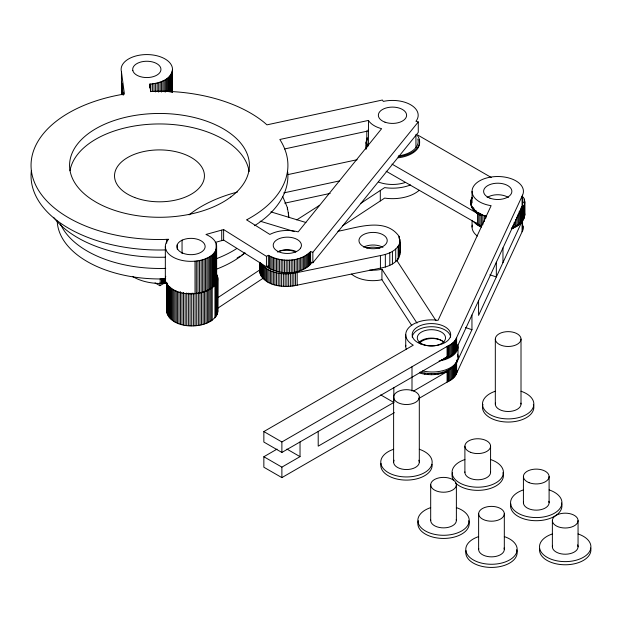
<?xml version="1.0" encoding="UTF-8"?>
<svg xmlns="http://www.w3.org/2000/svg" width="622" height="622" viewBox="0 0 622 622"><rect width="100%" height="100%" fill="white"/><g stroke="black" fill="none" stroke-linecap="round" stroke-linejoin="round"><path stroke-width="0.93" d="M337.863 231.298C356.282 227.979 385.096 216.79 399.06 236.344C400.428 243.505 401.563 252.159 398.15 258.931C393.951 264.482 387.032 266.939 380.423 268.144L297.184 285.164C284.223 288.211 261.714 286.439 259.599 270.041L217.412 297.946M399.884 254.989L399.985 239.353M165.763 276.3A25.689 14.827 0 0 0 194.663 293.708C203.938 293.211 219.076 287.722 216.153 275.966L216.153 243.459C214.435 239.035 210.182 236.22 205.968 234.471L223.632 229.565L266.441 256.35L266.441 266.83L268.37 265.804M456.89 348.157L457.108 346.221C456.634 354.19 448.089 358.272 441.27 359.936M520.793 208.386L522.076 206.597L471.95 315.02L471.95 329.699L456.618 362.75L456.999 359.858M481.374 215.577C474.143 213.121 467.705 204.646 472.246 197.166L472.246 198.216M523.335 197.174C526.593 202.142 523.786 208.634 519.191 211.659L519.113 224.752L512.038 228.842L512.038 227.8L515.926 225.949L515.926 226.999M511.284 228.243C517.372 226.221 524.494 221.922 524.766 214.761L524.766 202.173M166.914 283.002L166.914 308.815C166.222 331.013 212.537 331.091 217.716 312.283L217.786 277.84L216.052 273.136M217.716 312.283L217.786 277.84M149.762 87.943L149.762 84.126C158.75 83.472 171.703 79.795 172.496 69.081A25.689 14.827 0 0 0 144.576 54.627A25.689 14.827 0 0 0 121.43 71.662L121.461 94.692M121.43 71.662L124.423 94.07L122.604 94.342A128.435 74.15 0 0 0 32.694 177.208A128.435 74.15 0 0 0 163.252 239.493L168.624 239.252A25.689 14.827 0 0 0 166.595 241.911L166.128 242.844A25.689 14.827 0 0 0 166.284 250.526L166.789 251.451A25.689 14.827 0 0 0 194.663 261.201C203.938 260.704 219.076 255.214 216.153 243.459M366.024 149.389L366.024 142.718L366.941 138.69M217.716 279.776C216.394 286.61 209.217 290.194 203.083 291.897L203.083 324.404M261.116 276.051L261.116 263.471C269.264 274.185 284.954 275.251 297.184 272.576L380.423 255.564C388.089 254.141 397.551 250.752 399.884 242.401M281.883 452.451L281.883 441.97L447.07 346.454C451.059 344.635 455.071 341.875 456.618 337.575L522.558 195.176A25.689 14.827 0 0 0 504.372 177.021A25.689 14.827 0 0 0 472.93 187.525A25.689 14.827 0 0 0 491.116 205.68L438.051 320.369A25.689 14.827 0 0 0 409.167 327.289A25.689 14.827 0 0 0 413.272 345.187L263.852 431.567L263.852 442.048L281.883 452.451L447.07 356.942L445.71 357.51L445.71 358.56M413.669 391.005L447.078 371.629C438.596 375.19 428.923 375.548 420.075 373.177L420.075 372.127C432.306 375.128 450.141 374.397 456.618 361.701L456.618 373.239C455.071 377.538 451.059 380.291 447.078 382.11L418.684 398.585M456.618 373.239L522.076 231.765L522.076 221.276L478.575 315.37L478.575 300.69M456.618 348.071L471.95 315.02M521.485 207.499L521.485 208.549L522.566 206.714A25.689 14.827 0 0 0 522.939 205.765M522.076 231.765L522.566 230.832A25.689 14.827 0 0 0 523.374 226.027M522.076 221.276L519.113 224.752M310.596 262.064L312.85 262.787L312.85 252.299L418.264 121.928L415.939 121.306A25.689 14.827 0 0 0 411.134 105.056A25.689 14.827 0 0 0 383.3 101.409L382.406 100.018L266.955 124.851L264.125 122.386A128.435 74.15 0 0 0 155.702 91.255L150.641 91.496L149.762 84.126M312.85 262.787L418.264 132.416L418.264 121.928M266.441 256.35L268.37 255.315C281.191 262.43 299.812 262.352 310.596 251.576L312.85 252.299M266.27 266.387A25.689 14.827 0 0 0 268.37 267.903C281.191 275.017 299.812 274.94 310.596 264.163A25.689 14.827 0 0 0 311.816 262.352M518.134 224.488L517.069 225.242L517.069 226.291M360.853 203.27L384.645 187.611A31.854 18.388 0 0 0 410.528 184.944M263.448 278.042L217.412 308.434L217.809 311.319M342.598 225.802L384.645 198.099A31.854 18.388 0 0 0 419.197 190.285M237.06 258.107L240.255 256.054M241.857 255.036L245.052 252.983M296.733 219.908L319.638 205.26M155.034 282.886L159.924 285.7L163.99 283.352M394.371 412.643L281.883 477.618L263.852 467.231L263.852 456.742L277.054 449.107M263.852 456.742L281.883 467.13L300.029 456.649L300.029 441.97M393.835 387.786L393.835 402.465L318.207 446.153L318.2 431.474M215.243 242.44L223.632 240.053L266.441 266.83M417.012 323.145L381.931 269.225L381.193 269.388A25.689 14.827 0 0 1 369.585 270.057M411.78 325.586L381.931 279.713L381.193 279.877A25.689 14.827 0 0 1 351.562 274.1M368.418 120.427L279.83 139.483A128.435 74.15 0 0 1 287.255 172.885L286.128 177.698A128.435 74.15 0 0 1 246.965 219.659L246.592 219.854L269.862 234.432C278.516 230.016 288.857 229.495 298.187 231.866L381.62 128.692L380.501 128.373A25.689 14.827 0 0 1 368.488 120.559L368.418 145.719M284.542 148.961L368.418 130.915L367.944 130.122M287.846 174.619L357.16 159.706M283.772 192.898L339.651 180.885M284.72 203.184L330.181 193.403M132.875 276.635A38.533 22.244 0 0 0 159.045 283.461L166.89 283.189M165.849 249.888L163.252 249.982A128.435 74.15 0 0 1 31.349 170.762M270.865 211.869L305.931 222.497M260.089 221.16L294.447 231.578M470.815 203.223L470.815 202.173C471.188 209.941 479.243 214.256 485.868 216.145L485.868 218.081M489.895 274.807L496.333 276.945L496.333 262.266M465.505 327.553L471.95 329.699M481.374 226.066L386.114 171.205M473.606 221.65A26.971 15.573 0 0 0 477.517 225.024L481.374 227.116L481.374 214.528M417.463 134.873L491.256 177.48M391.984 164.107L477.517 213.494M380.695 394.884L393.835 402.465M263.852 431.567L281.883 441.97M286.921 449.084L300.029 456.649M435.952 320.625L396.906 260.61L397.233 260.097A25.689 14.827 0 0 0 398.103 258.223M282.715 196.575L287.372 207.569L288.958 217.218M123.187 95.259L121.461 82.244L122.153 84.04L122.153 94.575M366.024 142.718L367.151 146.979M399.526 250.433L399.985 251.933M216.153 253.939L216.627 255.86M524.711 213.743L524.766 214.761M578.056 520.583A12.844 7.417 0 0 1 558.789 527.005A12.844 7.417 0 0 1 558.789 514.161A12.844 7.417 0 0 1 578.056 520.583L578.056 546.8M552.367 520.583L552.367 546.8M549.102 476.522L549.102 502.739M524.711 201.155L524.711 215.78M524.533 204.21L524.533 216.79M524.245 199.141L524.245 201.077M524.245 205.213L524.245 217.801M523.848 206.209L523.848 218.788M523.413 476.522L523.413 502.739M523.335 207.18L523.335 219.768M522.713 208.137L522.713 220.717M522.558 195.176L522.566 206.714M522.566 220.258L522.566 230.832M522.076 196.109L522.076 207.639M521.982 209.062L521.982 221.65M521.15 209.964L521.15 222.544M521.011 339.06A12.844 7.417 0 0 1 501.744 345.482A12.844 7.417 0 0 1 501.744 332.638A12.844 7.417 0 0 1 521.011 339.06L521.011 404.075M520.217 210.827L520.217 223.415M520 222.878L520 223.928M518.072 214.38L518.134 225.537M516.866 217.062L516.866 225.77M515.576 219.69L515.576 226.47M514.697 226.61L514.697 227.66M514.215 222.272L514.215 227.116M513.399 227.232L513.399 228.282M512.777 225.77L512.777 227.706M504.318 513.788A12.844 7.417 0 0 1 485.051 520.21A12.844 7.417 0 0 1 485.051 507.373A12.844 7.417 0 0 1 504.318 513.788L504.318 549.444M502.965 247.937L502.965 262.616M495.322 339.06L495.322 404.075M490.579 446.161L490.579 472.378M484.313 215.663L484.313 221.471M482.812 215.126L482.812 224.806M480.005 213.89L480.052 226.447M478.722 213.19L478.753 225.755M478.629 513.788L478.629 549.444M477.517 212.444L477.517 225.024M476.39 211.659L476.39 212.708M475.363 210.827L475.363 211.877M474.43 209.964L474.43 211.013M473.599 209.062L473.599 210.112M472.868 208.137L472.868 209.186M472.246 207.18L472.246 208.23M472.059 191.366L472.059 202.904M472.059 220.289L472.059 227.022M471.733 198.146L471.336 200.183L471.336 199.141M471.733 206.209L471.733 207.258M471.336 205.213L471.336 206.263M471.048 200.144L470.877 202.204L470.877 201.155M471.048 204.21L471.048 205.26M470.877 203.192L470.877 204.241M464.898 446.161L464.898 472.378M458.01 346.617L458.01 357.106M457.053 346.143L457.053 347.193M456.89 360.744L456.89 361.794M456.89 370.37L456.89 372.275M456.618 337.575L456.618 349.121M456.377 484.802A12.844 7.417 0 0 1 437.111 491.224A12.844 7.417 0 0 1 437.111 478.38A12.844 7.417 0 0 1 456.377 484.802L456.377 520.451M456.237 338.523L456.237 350.062M456.237 362.649L456.237 374.18M455.747 339.449L455.755 350.995M455.755 363.575L455.755 375.113M455.156 340.358L455.164 351.897M455.164 364.484L455.164 376.022M454.464 341.245L454.464 352.783M454.472 365.371L454.472 376.901M453.679 342.1L453.679 353.638M453.679 366.226L453.679 377.756M452.793 342.924L452.793 354.462M452.793 367.05L452.793 378.588M451.813 343.717L451.813 355.255M451.813 367.835L451.813 379.373M450.748 344.464L450.748 356.002M450.748 368.589L450.748 380.128M449.597 345.171L449.597 356.717M449.597 369.297L449.597 380.835M448.54 345.692L448.54 357.23M448.54 369.818L448.54 381.348M448.369 345.84L448.369 357.378M448.376 369.966L448.376 381.496M447.894 346.065L447.894 357.603M447.894 370.191L447.894 381.721M447.07 346.454L447.07 357.992M447.078 370.58L447.078 382.11M445.71 371.147L445.71 372.189M444.279 358.023L444.279 359.073M442.802 372.119L442.802 373.161M438.09 373.146L438.09 374.187M434.794 373.519L434.794 374.568M431.443 373.651L431.443 374.701M430.688 484.802L430.688 520.451M428.091 373.527L428.091 374.576M424.795 373.146L424.795 374.195M419.306 397.108A12.844 7.417 0 0 1 400.039 403.53A12.844 7.417 0 0 1 400.039 390.686A12.844 7.417 0 0 1 419.306 397.108L419.306 462.123M415.939 134.562L415.939 147.523M411.997 366.801L411.997 391.051M405.731 334.706L405.738 346.244M399.06 236.344L399.06 238.28M398.749 245.387L398.749 257.967M398.15 246.343L398.15 258.931M395.716 249.057L395.716 261.637M393.617 397.108L393.617 462.123M392.42 251.443L392.42 264.023M389.8 252.804L389.8 265.384M385.345 254.452L385.345 267.032M381.931 269.225L381.931 279.713M380.423 255.564L380.423 268.144M380.306 190.433L380.306 200.914M366.801 130.892L366.801 141.07M366.537 139.678L366.537 142.539M366.249 144.747L366.249 148.565M310.596 251.576L310.596 264.163M309.834 252.446L309.834 265.026M308.978 253.278L308.978 265.866M308.03 254.079L308.03 266.667M306.988 254.841L306.988 267.429M305.868 255.564L305.868 268.152M304.663 256.241L304.663 268.828M303.388 256.878L303.388 269.458M302.043 257.454L302.043 270.041M300.636 257.99L300.636 270.57M299.166 258.464L299.166 271.044M297.65 258.884L297.65 271.464M297.184 272.576L297.184 285.164M296.095 259.242L296.095 271.83M295.543 272.957L295.543 285.537M294.494 259.545L294.494 272.125M293.856 273.26L293.856 285.848M292.869 259.786L292.869 272.366M292.146 273.501L292.146 286.089M291.213 259.965L291.213 272.545M290.404 273.68L290.404 286.268M289.549 260.082L289.549 272.661M288.655 273.797L288.655 286.377M288.437 212.382L288.437 217.148M287.869 260.128L287.869 272.716M287.372 207.569L287.372 209.474M286.89 273.843L286.89 286.423M286.19 260.12L286.19 272.7M285.125 273.82L285.125 286.408M284.511 260.043L284.511 272.63M283.368 273.734L283.368 286.322M282.847 259.91L282.847 272.49M281.883 467.13L281.883 477.618M281.618 273.587L281.618 286.167M281.206 259.708L281.206 272.288M279.9 273.361L279.9 285.949M279.581 259.444L279.581 272.032M278.205 273.081L278.205 285.669M277.995 259.125L277.995 271.705M276.541 272.739L276.541 285.319M276.456 258.744L276.456 271.324M274.955 258.301L274.955 270.889M274.924 272.327L274.924 284.915M273.509 257.811L273.509 270.391M273.361 271.861L273.361 284.441M272.117 257.259L272.117 269.847M271.845 271.332L271.845 283.92M270.795 256.661L270.795 269.248M270.399 270.749L270.399 283.337M269.551 256.015L269.551 268.595M269.023 270.111L269.023 282.699M268.37 255.315L268.37 267.903M267.717 269.427L267.717 282.007M266.496 268.688L266.496 281.276M265.353 267.911L265.353 280.499M264.311 267.095L264.311 279.675M263.355 266.232L263.355 278.819M262.507 265.345L262.507 277.925M261.753 264.42L261.753 277M260.579 262.5L260.579 275.079M260.151 262.476L260.151 274.092M259.84 262.445L259.84 273.089M259.646 262.398L259.646 272.078M259.599 262.297L259.568 271.06M223.632 229.565L223.632 240.053M221.727 230.194L221.727 240.683M217.653 276.876L217.653 309.391M217.412 275.919L217.521 313.247M217.218 281.688L217.218 314.196M217.062 274.978L217.062 276.891M216.806 282.621L216.806 315.129M216.627 245.379L216.666 279.822M216.518 248.279L216.518 280.794M216.44 244.407L216.44 276.922M216.269 249.243L216.269 281.75M216.285 283.546L216.285 316.054M215.904 250.192L215.904 282.699M215.671 284.441L215.671 316.948M215.437 251.125L215.437 283.632M214.948 285.311L214.948 317.826M214.862 252.034L214.862 284.542M214.186 252.921L214.186 285.428M213.408 253.784L213.408 286.291M212.537 254.616L212.537 287.123M212.211 287.745L212.211 320.252M211.573 255.409L211.573 287.916M211.13 288.476L211.13 320.991M210.524 256.163L210.524 288.67M209.956 289.176L209.956 321.683M209.389 256.878L209.389 289.393M208.712 289.821L208.712 322.328M208.176 257.555L208.176 290.062M207.398 290.42L207.398 322.927M206.893 258.177L206.893 290.684M206.022 290.964L206.022 323.471M205.532 258.752L205.532 291.259M204.576 291.461L204.576 323.969M204.117 259.273L204.117 291.78M202.648 259.739L202.648 292.247M201.551 292.278L201.551 324.793M201.124 260.151L201.124 292.659M199.973 325.112L199.973 292.604L198.356 292.869L198.356 325.376M199.553 260.501L199.553 293.016M197.951 260.797L197.951 293.304M196.715 293.071L196.715 325.578M196.319 261.03L196.319 293.537M195.013 261.162L195.059 325.718M193.395 325.788L193.395 293.281L191.716 293.296L191.716 325.804M190.044 293.242L190.044 325.757M188.38 293.133L188.38 325.64M186.732 292.954L186.732 325.462M185.115 293.677L185.115 325.228M183.521 292.418L183.521 324.925M182.052 240.216L182.052 253.605M181.966 293.016L181.966 324.567M180.45 291.648L180.45 324.155M178.988 292.13L178.988 323.681M177.581 291.601L177.581 323.152M177.293 244.578L177.293 249.36M176.244 291.026L176.244 322.577M174.969 290.396L174.969 321.947M173.771 289.72L173.771 321.271M172.652 289.005L172.652 320.555M172.488 69.47L172.481 92.04M172.348 71.017L172.348 92.056M172.115 71.981L172.115 92.056M171.765 72.929L171.765 92.056M171.61 288.243L171.61 319.794M171.314 73.862L171.314 92.033M170.755 74.78L170.755 91.994M170.661 287.45L170.661 319M170.094 75.674L170.094 91.924M169.806 286.618L169.806 318.169M169.34 76.537L169.34 91.838M169.044 286.711L169.044 317.306M168.484 77.369L168.484 91.714M168.383 285.825L168.383 316.419M167.823 284.907L167.823 315.51M167.536 78.178L167.536 91.558M167.372 283.982L167.372 314.577M167.023 283.99L167.023 313.628M166.782 283.033L166.782 312.672M166.712 239.369L166.712 243.179M166.712 283.002L166.649 311.708M166.494 78.94L166.494 91.364M165.491 278.524L165.491 283.29M165.374 79.663L165.374 92.087M165.335 246.693L165.335 279.2M164.395 278.609L164.395 283.375M164.169 80.339L164.169 91.815M164.239 278.617L164.239 283.383M164.084 278.625L164.084 283.391M162.98 278.664L162.98 283.43M162.894 80.969L162.894 91.488M161.875 278.703L161.875 283.469M161.72 278.703L161.72 283.469M161.549 81.552L161.549 92.072M161.565 278.703L161.565 283.476M160.142 82.081L160.142 91.644M160.196 278.695L160.196 283.469M159.924 282.886L159.924 285.7M158.68 82.563L158.68 92.118M157.164 82.983L157.164 91.582M155.601 83.34L155.601 91.947M154.007 83.643L154.007 91.294M152.374 83.884L152.374 91.535M150.726 84.063L150.726 91.714M123.304 92.569L123.304 94.482M122.682 87.834L122.682 94.536M121.741 83.099L121.741 94.591M236.57 248.652A102.747 59.323 0 0 1 216.254 258.76M165.74 268.377A102.747 59.323 0 0 1 60.443 223.998M244.85 253.022A102.747 59.323 0 0 1 216.254 269.248M165.74 278.858A102.747 59.323 0 0 1 57.201 221.059M405.49 182.401A25.432 14.679 0 0 1 378.635 182.098M69.991 170.77A89.918 51.914 0 0 1 123.716 128.233A89.918 51.914 0 0 1 214.217 134.679L218.765 136.832A89.918 51.914 0 0 1 249.095 171.618M189.057 214.87A121.158 69.952 0 0 1 237.402 192.05M287.745 172.069A128.435 74.15 0 0 1 254.553 225.708M417.805 138.978A25.689 14.827 0 0 1 398.453 155.897M367.944 145.859A25.689 14.827 0 0 1 367.112 139.141M165.522 257.189A115.591 66.733 0 0 1 53.57 217.28M277.7 251.918A14.127 8.156 0 0 1 296.321 251.599M366.599 248.054A14.127 8.156 0 0 1 378.246 247.805L379.093 248.022A14.127 8.156 0 0 1 379.91 248.271M419.625 343.103A14.127 8.156 0 0 1 442.273 340.887M442.903 341.276A14.127 8.156 0 0 1 444.038 342.123M457.497 354.213A25.689 14.827 0 0 1 448.711 368.589A25.689 14.827 0 0 1 422.602 370.891M457.776 344.681A25.689 14.827 0 0 1 439.085 360.985M418.863 460.202A12.844 7.417 0 0 1 406.461 469.54A12.844 7.417 0 0 1 394.053 460.202M432.088 464.3A25.689 14.827 0 0 1 405.622 480.091A25.689 14.827 0 0 1 380.991 463.336M419.306 449.278A25.689 14.827 0 0 1 426.14 471.655A25.689 14.827 0 0 1 386.783 471.655A25.689 14.827 0 0 1 393.617 449.278M516.664 549.7A25.689 14.827 0 0 1 492.313 567.412A25.689 14.827 0 0 1 466.002 550.657M504.318 536.599A25.689 14.827 0 0 1 511.152 558.976A25.689 14.827 0 0 1 471.795 558.976A25.689 14.827 0 0 1 478.629 536.599M504.069 547.998A12.844 7.417 0 0 1 491.893 556.853A12.844 7.417 0 0 1 478.738 548.48M520.902 403.11A12.844 7.417 0 0 1 508.166 411.492A12.844 7.417 0 0 1 495.431 403.11M533.357 404.331A25.689 14.827 0 0 1 508.166 422.05A25.689 14.827 0 0 1 482.967 404.331M521.011 391.238A25.689 14.827 0 0 1 527.845 413.607A25.689 14.827 0 0 1 488.488 413.607A25.689 14.827 0 0 1 495.322 391.238M468.724 520.707A25.689 14.827 0 0 1 443.533 538.434A25.689 14.827 0 0 1 418.342 520.707M456.377 507.614A25.689 14.827 0 0 1 463.211 529.991A25.689 14.827 0 0 1 423.854 529.991A25.689 14.827 0 0 1 430.688 507.614M456.268 519.487A12.844 7.417 0 0 1 443.952 527.868A12.844 7.417 0 0 1 430.719 519.969M277.793 251.863A14.127 8.156 0 0 1 295.714 252.073M363.645 247.097A14.127 8.156 0 0 1 382.958 247.315M577.62 544.88A12.844 7.417 0 0 1 565.631 554.21A12.844 7.417 0 0 1 552.616 545.354M590.682 548.005A25.689 14.827 0 0 1 566.051 564.768A25.689 14.827 0 0 1 539.585 548.977M578.056 533.956A25.689 14.827 0 0 1 584.89 556.332A25.689 14.827 0 0 1 545.533 556.332A25.689 14.827 0 0 1 552.367 533.956M548.853 501.293A12.844 7.417 0 0 1 536.677 510.149A12.844 7.417 0 0 1 523.522 501.775M561.448 502.996A25.689 14.827 0 0 1 537.097 520.707A25.689 14.827 0 0 1 510.786 503.952M549.102 489.895A25.689 14.827 0 0 1 555.936 512.271A25.689 14.827 0 0 1 516.579 512.271A25.689 14.827 0 0 1 523.413 489.895M490.47 471.414A12.844 7.417 0 0 1 478.162 479.787A12.844 7.417 0 0 1 464.922 471.896M502.934 472.634A25.689 14.827 0 0 1 486.785 489.405A25.689 14.827 0 0 1 455.491 482.944M453.415 480.293A25.689 14.827 0 0 1 452.544 472.634M490.579 459.534A25.689 14.827 0 0 1 497.413 481.91A25.689 14.827 0 0 1 458.064 481.91A25.689 14.827 0 0 1 464.898 459.534M419.562 141.715A26.622 15.371 0 0 1 398.189 157.794M366.879 145.719A26.622 15.371 0 0 1 366.599 140.712M366.879 139.717A26.622 15.371 0 0 1 367.275 138.737M419.104 139.717A26.622 15.371 0 0 1 419.391 140.712M417.587 135.79A26.622 15.371 0 0 1 398.189 156.744M367.781 146.613A26.622 15.371 0 0 1 367.275 137.687M477.517 223.982A26.971 15.573 0 0 1 475.371 222.365M406.228 349.144A25.689 14.827 0 0 1 405.785 345.28M412.192 337.124A19.266 11.126 0 0 1 431.411 326.721A19.266 11.126 0 0 1 450.639 337.108M480.822 226.633A25.689 14.827 0 0 1 479.601 225.965M477.377 224.511A25.689 14.827 0 0 1 476.398 223.726M477.377 236.049A25.689 14.827 0 0 1 472.277 225.086M487.112 197.516A14.127 8.156 0 0 1 508.361 197.508M486.404 216.199A25.689 14.827 0 0 1 484.919 215.741M482.128 214.66A25.689 14.827 0 0 1 478.45 212.677M476.398 211.138A25.689 14.827 0 0 1 475.511 210.314M474.018 208.58A25.689 14.827 0 0 1 473.428 207.67M523.374 201.901A25.689 14.827 0 0 1 523.429 202.873M418.746 342.636A14.127 8.156 0 0 1 430.945 338.088A14.127 8.156 0 0 1 443.649 342.154M300.527 248.201L300.169 248.699A14.127 8.156 0 0 1 276.977 250.86L276.37 250.456A14.127 8.156 0 0 1 274.473 241.911L274.885 241.437A14.127 8.156 0 0 1 297.013 239.369L297.666 239.75A14.127 8.156 0 0 1 300.527 248.201M230.816 196.98L227.084 199.6A89.918 51.914 0 0 1 95.897 202.08L91.877 199.6A89.918 51.914 0 0 1 93.852 129.889A89.918 51.914 0 0 1 214.217 124.19L218.765 126.344A89.918 51.914 0 0 1 230.816 196.98M182.176 240.154L181.469 240.504A14.127 8.156 0 0 0 178.086 249.803A14.127 8.156 0 0 0 192.245 254.647L193.162 254.577A14.127 8.156 0 0 0 205.143 246.343A14.127 8.156 0 0 0 192.556 238.413L191.63 238.366A14.127 8.156 0 0 0 182.176 240.154M132.851 70.644L132.743 70.115A14.127 8.156 0 0 1 152.507 61.936A14.127 8.156 0 0 1 155.414 75.876A14.127 8.156 0 0 1 132.851 70.644M134.787 197.547A44.955 25.953 0 0 0 204.358 177.363A44.955 25.953 0 0 0 139.289 152.67A44.955 25.953 0 0 0 134.787 197.547M384.979 122.169A14.127 8.156 0 0 0 406.601 115.552A14.127 8.156 0 0 0 385.865 108.049A14.127 8.156 0 0 0 384.979 122.169M365.402 247.416A14.127 8.156 0 0 0 387.211 241.002A14.127 8.156 0 0 0 366.685 233.304A14.127 8.156 0 0 0 365.402 247.416M529.12 482.688A12.844 7.417 0 0 0 549.071 477.004A12.844 7.417 0 0 0 530.574 469.874A12.844 7.417 0 0 0 529.12 482.688M470.605 452.326A12.844 7.417 0 0 0 490.556 446.65A12.844 7.417 0 0 0 472.059 439.513A12.844 7.417 0 0 0 470.605 452.326M420.721 343.95A19.266 11.126 0 0 0 450.647 335.421A19.266 11.126 0 0 0 422.89 324.731A19.266 11.126 0 0 0 420.721 343.95M423.582 344.635A14.127 8.156 0 0 0 445.515 338.376A14.127 8.156 0 0 0 425.16 330.531A14.127 8.156 0 0 0 423.582 344.635M489.903 198.138A14.127 8.156 0 0 0 511.844 191.879A14.127 8.156 0 0 0 491.481 184.042A14.127 8.156 0 0 0 489.903 198.138"/></g></svg>
